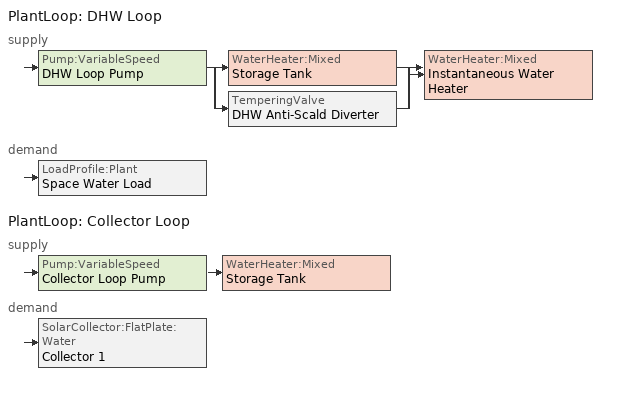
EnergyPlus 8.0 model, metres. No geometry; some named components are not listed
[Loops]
PlantLoop 'DHW Loop'
 supply: Pump:VariableSpeed 'DHW Loop Pump' > split
  | WaterHeater:Mixed 'Storage Tank'
  | TemperingValve 'DHW Anti-Scald Diverter'
  join > WaterHeater:Mixed 'Instantaneous Water Heater'
 demand: LoadProfile:Plant 'Space Water Load'
PlantLoop 'Collector Loop'
 supply: Pump:VariableSpeed 'Collector Loop Pump' > WaterHeater:Mixed 'Storage Tank'
 demand: SolarCollector:FlatPlate:Water 'Collector 1'
[Building]
Solar Collector Flat Plate Water Example: North Axis {deg}=0; Terrain=Suburbs; Loads Convergence Tolerance Value=0.04; Temperature Convergence Tolerance Value {deltaC}=0.04; Solar Distribution=MinimalShadowing; Maximum Number of Warmup Days=25
[Site:WaterMainsTemperature]
Calculation Method=SCHEDULE; Temperature Schedule=Water Mains Sched
[Sizing:Plant] Loop Type=HEATING
Name | Design Loop Exit Temperature {C} | Loop Design Temperature Difference {deltaC}
DHW Loop | 30 | 20
Collector Loop | 82 | 11
[PlantLoop] Fluid Type=WATER; Maximum Loop Flow Rate {m3/s}=autosize; Minimum Loop Flow Rate {m3/s}=0; Plant Loop Volume {m3}=autocalculate; Load Distribution Scheme=OPTIMAL
Name | Plant Equipment Operation Scheme | Maximum Loop Temperature {C} | Minimum Loop Temperature {C}
DHW Loop | DHW Loop Operation | 95 | 30
Collector Loop | Collector Loop Operation | 100 | 3
[PlantEquipmentOperationSchemes] Control Scheme 1 Schedule=AlwaysOnSchedule
Name | Control Scheme 1
DHW Loop Operation | DHW Control Scheme
Collector Loop Operation | Collector Control Scheme
[PlantEquipmentOperation:HeatingLoad] Load Range 1 Lower Limit {W}=0; Load Range 1 Upper Limit {W}=10000000
Name | Range 1 Equipment List
DHW Control Scheme | DHW Plant Equipment
Collector Control Scheme | Collector Plant Equipment
[PlantEquipmentList]
DHW Plant Equipment: DHW Anti-Scald Diverter, Storage Tank, Instantaneous Water Heater
Collector Plant Equipment: Storage Tank
[SetpointManager:Scheduled] Control Variable=Temperature
Name | Schedule | Setpoint Node or NodeList
DHW Loop Setpoint Manager | Hot Water Setpoint Temp Schedule | DHW Loop Setpoint Node List
Collector Loop Setpoint Manager | Loop Temperature Schedule | Collector Loop Setpoint Node List
[Pump:VariableSpeed] Rated Flow Rate {m3/s}=AUTOSIZE; Rated Pump Head {Pa}=300000; Rated Power Consumption {W}=AUTOSIZE; Motor Efficiency=0.87; Fraction of Motor Inefficiencies to Fluid Stream=0; Coefficient 1 of the Part Load Performance Curve=0; Coefficient 2 of the Part Load Performance Curve=1; Coefficient 3 of the Part Load Performance Curve=0; Coefficient 4 of the Part Load Performance Curve=0; Minimum Flow Rate {m3/s}=0; Pump Control Type=INTERMITTENT
DHW Loop Pump; Collector Loop Pump
[WaterHeater:Mixed]
Instantaneous Water Heater: 0.001, Hot Water Setpoint Temp Schedule, 98, MODULATE, 800000, ELECTRICITY, 0.9, SCHEDULE, Ambient Temp Schedule, 1, 1, 1, 1, 1, autosize
Storage Tank: 0.08, Hot Water Setpoint Temp Schedule, 5, 98, CYCLE, 0, ELECTRICITY, 0.9, SCHEDULE, Ambient Temp Schedule, 12, 12, 1, 1, autosize, autosize
[LoadProfile:Plant]
Space Water Load: Load Schedule=Space Water Load Sched; Peak Flowrate {m3/sec}=0.00121016; Flow Rate Fraction Schedule=Space Water Frac Sched
[AvailabilityManager:HighTemperatureTurnOff]
High Temperature Turn Off Availability Manager: Temperature {C}=98
[AvailabilityManager:DifferentialThermostat]
Differential Thermostat Availability Manager: sHELLhOTnODEnAME=Collector 0 Outlet Node; Temperature Difference On Limit {deltaC}=10; Temperature Difference Off Limit {deltaC}=2
[SolarCollector:FlatPlate:Water]
sHELLcOLLECTORnAME1=Collector 1; SolarCollectorPerformance=Vaillant Solar Systems VFK 150 H; sHELLcOLLECTORsURFnAME1=Collector Surface 1; sHELLcOLLECTORiNLETnODEnAME1=Collector 1 Inlet Node; sHELLcOLLECTORoUTLETnODEnAME1=Collector 1 Outlet Node; Maximum Flow Rate {m3/s}=0.00008
[SolarCollectorPerformance:FlatPlate]
Vaillant Solar Systems VFK 150 H: Gross Area {m2} sHELLcOLLECTORaREA=2.507; Test Fluid=WATER; Test Flow Rate {m3/s}=5.26e-05; Test Correlation Type=INLET; Coefficient 1 of Efficiency Equation=0.776; Coefficient 2 of Efficiency Equation {W/m2-K}=-3.464; Coefficient 2 of Incident Angle Modifier=-0.1
[Schedule:Compact]
AlwaysOnSchedule: THROUGH: 12/31, FOR: AllDays, UNTIL: 24:00, 1
Loop Temperature Schedule: THROUGH: 12/31, FOR: AllDays, UNTIL: 24:00, 60
Hot Water Setpoint Temp Schedule: THROUGH:1/1, FOR:AllDays, UNTIL: 1:00, 50.1, UNTIL: 24:00, 60, THROUGH: 12/31, FOR: AllDays, UNTIL: 24:00, 60
Ambient Temp Schedule: THROUGH: 12/31, FOR: AllDays, UNTIL: 24:00, 22
[Schedule:Constant]
Water Mains Sched: 46.1
[Schedule:File] Schedule Type=Any Number; Column Number=1; Rows to Skip at Top=0; Number of Hours of Data=8760; Column Separator=Comma
Name | Schedule File
Space Water Frac Sched | frac.csv
Space Water Load Sched | watts.csv
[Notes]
NYCePlusSTH.idf
Basic file description:
This input file illustrates a solar domestic hot water system using the SOLAR COLLECTOR:FLAT PLATE and
SOLAR COLLECTOR PARAMETERS:FLAT PLATE objects.  In order to do effective thermal storage, it is best
to use a two-tank system with a storage tank and auxiliary water heater.  The storage tank gathers heat
directly from the solar collectors and stores it for later use.  The storage tank is modeled using a
WATER HEATER:MIXED object with the Heater Maximum Capacity set to zero.  The auxiliary water heater is
positioned downstream of the storage tank on the supply side of the main plant loop.  The auxiliary
water heater is modeled using a WATER HEATER:MIXED object configured as an instantaneous water heater
to provide additional heat if the storage tank water is not hot enough.  A VALVE:TEMPERING object is
used as a three-way mixing valve to take advantage of higher storage temperatures, yet still avoid
scalding temperatures at the faucet.  The plant system is controlled using SYSTEM AVAILABILITY
***SIMULATION CONTROL***
***CONTROLS ORIENTATION FOR ONE COLLECTOR- SET POSITION WITH OPEN STUDIO SKETCHUP PLUGIN
***PLANT DHW LOOP***
***PLANT DHW LOOP: WATER HEATER SIDE***
